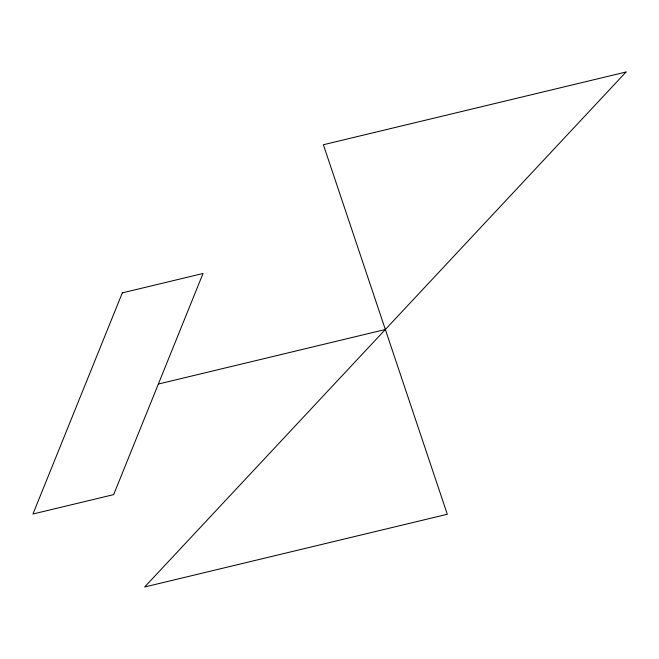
<?xml version="1.0" encoding="UTF-8"?>
<svg xmlns="http://www.w3.org/2000/svg" width="659" height="659" viewBox="0 0 659 659"><rect width="100%" height="100%" fill="white"/><g stroke="black" fill="none" stroke-linecap="round" stroke-linejoin="round"><path stroke-width="0.99" d="M158.349 384.049L385.35 329.5M122.319 292.876L32.95 514.012L113.661 494.612L203.03 273.485L122.319 292.876M626.05 72.004L144.642 586.996L447.313 514.267L323.38 144.733L626.05 72.004"/></g></svg>
